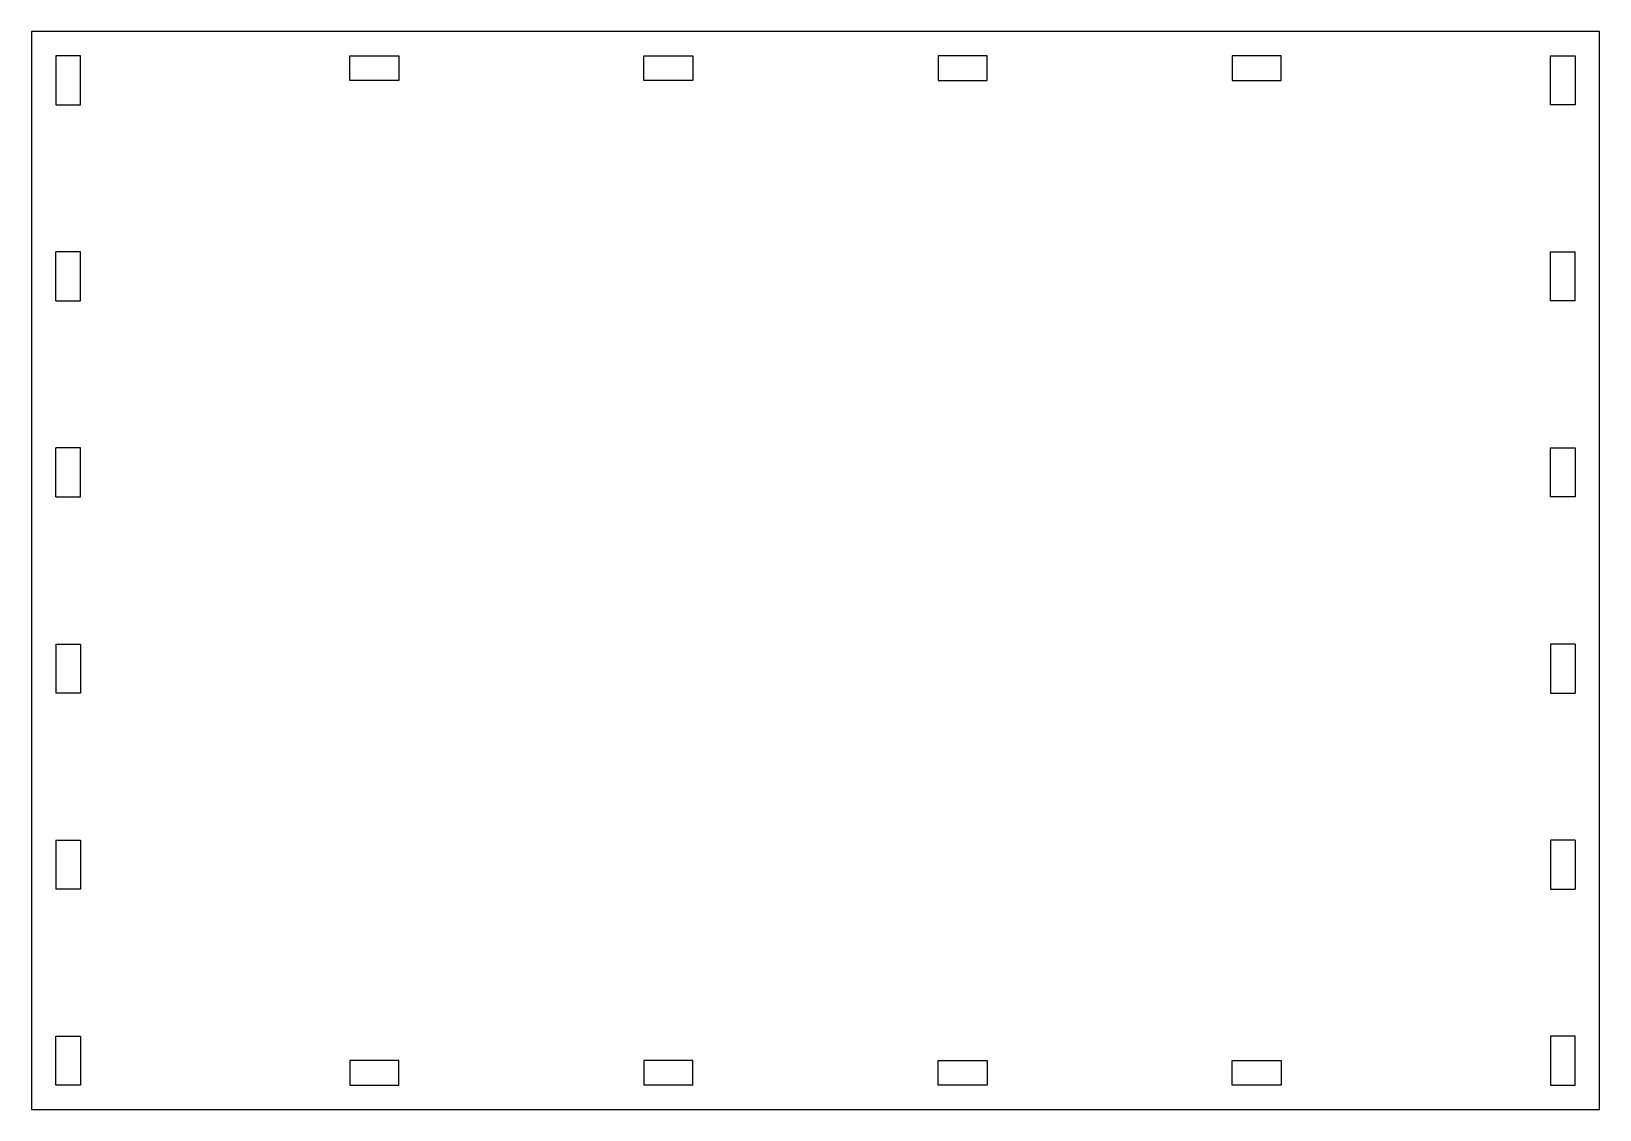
# Model space of a CAD drawing. Header units: millimetres. Extents: x 250 to 570, y 250 to 470.
import ezdxf

# ---------------------------------------------------------------- set-up
doc = ezdxf.new("R2010")
doc.units = ezdxf.units.MM

msp = doc.modelspace()

# ---------------------------------------------------------------- linework, layer by layer
for p, q in [((570, 470), (250, 470)), ((250, 470), (250, 250)), ((570, 250), (570, 470)), ((260, 465), (255, 465)), ((255, 465), (255, 455)), ((260, 455), (260, 465)), ((315, 460), (315, 465)), ((315, 465), (325, 465)), ((325, 465), (325, 460)), ((375, 460), (375, 465)), ((375, 465), (385, 465)), ((385, 465), (385, 460)), ((435, 465), (435, 460)), ((445, 465), (435, 465)), ((445, 460), (445, 465)), ((495, 465), (495, 460)), ((505, 465), (495, 465)), ((505, 460), (505, 465)), ((560, 455), (560, 465)), ((560, 465), (565, 465)), ((565, 465), (565, 455)), ((325, 460), (315, 460)), ((385, 460), (375, 460)), ((435, 460), (445, 460)), ((495, 460), (505, 460)), ((255, 455), (260, 455)), ((565, 455), (560, 455)), ((260, 425), (255, 425)), ((255, 415), (255, 425)), ((260, 415), (260, 425)), ((560, 415), (560, 425)), ((560, 425), (565, 425)), ((565, 415), (565, 425)), ((255, 415), (260, 415)), ((565, 415), (560, 415)), ((260, 385), (255, 385)), ((255, 375), (255, 385)), ((260, 375), (260, 385)), ((560, 375), (560, 385)), ((560, 385), (565, 385)), ((565, 385), (565, 375)), ((255, 375), (260, 375)), ((565, 375), (560, 375)), ((255, 345), (260, 345)), ((255, 345), (255, 335)), ((260, 345), (260, 335)), ((565, 345), (560, 345)), ((560, 345), (560, 335)), ((565, 345), (565, 335)), ((260, 335), (255, 335)), ((560, 335), (565, 335)), ((255, 305), (260, 305)), ((255, 305), (255, 295)), ((260, 305), (260, 295)), ((565, 305), (560, 305)), ((560, 305), (560, 295)), ((565, 305), (565, 295)), ((260, 295), (255, 295)), ((560, 295), (565, 295)), ((255, 265), (260, 265)), ((255, 255), (255, 265)), ((260, 265), (260, 255)), ((565, 265), (560, 265)), ((560, 265), (560, 255)), ((565, 255), (565, 265)), ((325, 260), (315, 260)), ((315, 260), (315, 255)), ((325, 255), (325, 260)), ((385, 260), (375, 260)), ((375, 260), (375, 255)), ((385, 255), (385, 260)), ((435, 255), (435, 260)), ((435, 260), (445, 260)), ((445, 260), (445, 255)), ((495, 255), (495, 260)), ((495, 260), (505, 260)), ((505, 260), (505, 255)), ((260, 255), (255, 255)), ((315, 255), (325, 255)), ((385, 255), (375, 255)), ((445, 255), (435, 255)), ((505, 255), (495, 255)), ((560, 255), (565, 255)), ((250, 250), (570, 250))]:
    msp.add_line(p, q)

doc.saveas('drawing.dxf')
